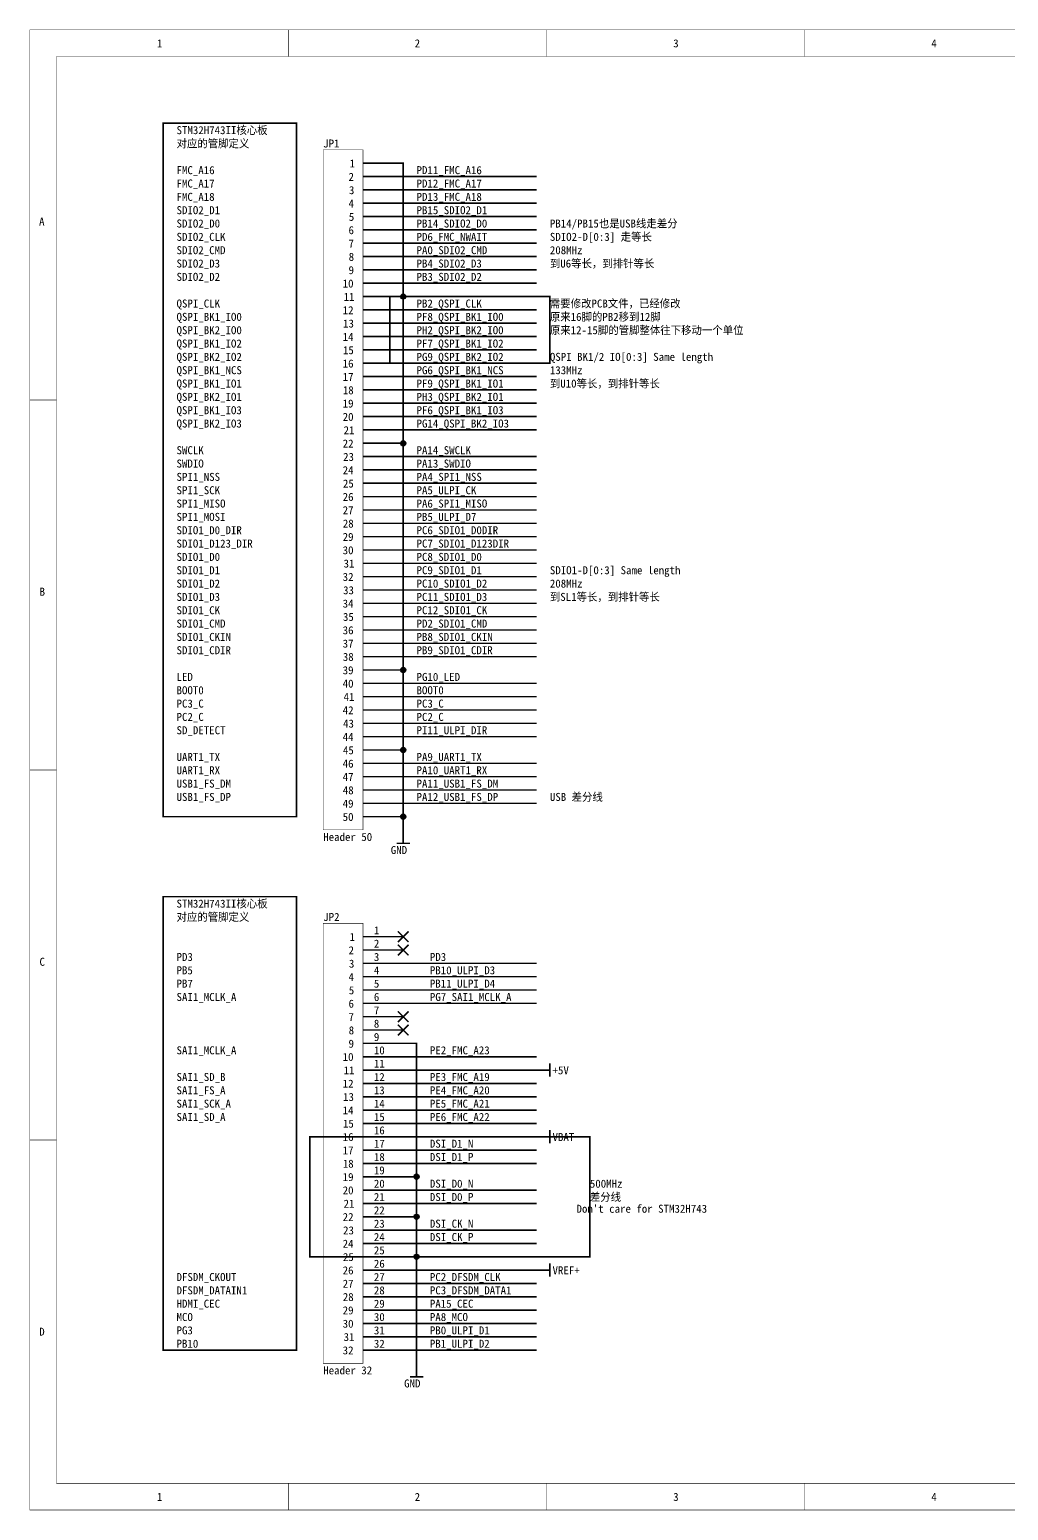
# Model space of a CAD drawing. Header units: millimetres. Extents: x 0 to 15.5, y 0 to 11.1.
# Drawn here: x 0 to 7.34, y 0 to 11.1 of the extents above; entities that cross this region are included whole.
import ezdxf

# ---------------------------------------------------------------- set-up
doc = ezdxf.new("R2010")
doc.units = ezdxf.units.MM
doc.header["$MEASUREMENT"] = 0
doc.layers.add('Sheet', color=255, linetype='Continuous')

msp = doc.modelspace()

# ---------------------------------------------------------------- linework, layer by layer
at = {"layer": 'Sheet'}
for points, const_width in [([(0, 11.1), (15.499, 11.1), (15.499, 0.001), (0, 0.001), (0, 11.1)], 0.0039), ([(1.938, 10.9), (1.938, 11.1)], 0.0039), ([(3.875, 10.9), (3.875, 11.1)], 0.0039), ([(5.812, 10.9), (5.812, 11.1)], 0.0039), ([(0.2, 10.9), (15.299, 10.9), (15.299, 0.201), (0.2, 0.201), (0.2, 10.9)], 0.0039), ([(1, 5.2), (1, 10.4), (2, 10.4), (2, 5.2), (1, 5.2)], 0.0118), ([(2.2, 10.2), (2.499, 10.2), (2.499, 5.101), (2.2, 5.101), (2.2, 10.2)], 0.0039), ([(2.5, 10.1), (2.7, 10.1)], 0.0118), ([(2.8, 5.1), (2.8, 10.1), (2.7, 10.1)], 0.0118), ([(2.5, 10), (2.7, 10)], 0.0118), ([(3.8, 10), (2.7, 10)], 0.0118), ([(2.5, 9.9), (2.7, 9.9)], 0.0118), ([(3.8, 9.9), (2.7, 9.9)], 0.0118), ([(2.5, 9.8), (2.7, 9.8)], 0.0118), ([(3.8, 9.8), (2.7, 9.8)], 0.0118), ([(2.5, 9.7), (2.7, 9.7)], 0.0118), ([(3.8, 9.7), (2.7, 9.7)], 0.0118), ([(2.5, 9.6), (2.7, 9.6)], 0.0118), ([(3.8, 9.6), (2.7, 9.6)], 0.0118), ([(2.5, 9.5), (2.7, 9.5)], 0.0118), ([(3.8, 9.5), (2.7, 9.5)], 0.0118), ([(2.5, 9.4), (2.7, 9.4)], 0.0118), ([(3.8, 9.4), (2.7, 9.4)], 0.0118), ([(2.5, 9.3), (2.7, 9.3)], 0.0118), ([(3.8, 9.3), (2.7, 9.3)], 0.0118), ([(2.5, 9.2), (2.7, 9.2)], 0.0118), ([(2.5, 9.1), (2.7, 9.1)], 0.0118), ([(3.8, 9.2), (2.7, 9.2)], 0.0118), ([(2.8, 9.1), (2.7, 9.1)], 0.0118), ([(2.7, 8.6), (2.7, 9.1), (3.9, 9.1), (3.9, 8.6), (2.7, 8.6)], 0.0118), ([(2.5, 9), (2.7, 9)], 0.0118), ([(3.8, 9), (2.7, 9)], 0.0118), ([(2.5, 8.9), (2.7, 8.9)], 0.0118), ([(3.8, 8.9), (2.7, 8.9)], 0.0118), ([(2.5, 8.8), (2.7, 8.8)], 0.0118), ([(3.8, 8.8), (2.7, 8.8)], 0.0118), ([(2.5, 8.7), (2.7, 8.7)], 0.0118), ([(3.8, 8.7), (2.7, 8.7)], 0.0118), ([(2.5, 8.6), (2.7, 8.6)], 0.0118), ([(3.8, 8.6), (2.7, 8.6)], 0.0118), ([(2.5, 8.5), (2.7, 8.5)], 0.0118), ([(3.8, 8.5), (2.7, 8.5)], 0.0118), ([(2.5, 8.4), (2.7, 8.4)], 0.0118), ([(3.8, 8.4), (2.7, 8.4)], 0.0118), ([(0.2, 8.325), (0, 8.325)], 0.0039), ([(2.5, 8.3), (2.7, 8.3)], 0.0118), ([(3.8, 8.3), (2.7, 8.3)], 0.0118), ([(2.5, 8.2), (2.7, 8.2)], 0.0118), ([(2.5, 8.1), (2.7, 8.1)], 0.0118), ([(3.8, 8.2), (2.7, 8.2)], 0.0118), ([(3.8, 8.1), (2.7, 8.1)], 0.0118), ([(2.5, 8), (2.7, 8)], 0.0118), ([(2.8, 8), (2.7, 8)], 0.0118), ([(2.5, 7.9), (2.7, 7.9)], 0.0118), ([(3.8, 7.9), (2.7, 7.9)], 0.0118), ([(2.5, 7.8), (2.7, 7.8)], 0.0118), ([(3.8, 7.8), (2.7, 7.8)], 0.0118), ([(2.5, 7.7), (2.7, 7.7)], 0.0118), ([(3.8, 7.7), (2.7, 7.7)], 0.0118), ([(2.5, 7.6), (2.7, 7.6)], 0.0118), ([(3.8, 7.6), (2.7, 7.6)], 0.0118), ([(2.5, 7.5), (2.7, 7.5)], 0.0118), ([(3.8, 7.5), (2.7, 7.5)], 0.0118), ([(2.5, 7.4), (2.7, 7.4)], 0.0118), ([(3.8, 7.4), (2.7, 7.4)], 0.0118), ([(2.5, 7.3), (2.7, 7.3)], 0.0118), ([(3.8, 7.3), (2.7, 7.3)], 0.0118), ([(2.5, 7.2), (2.7, 7.2)], 0.0118), ([(3.8, 7.2), (2.7, 7.2)], 0.0118), ([(2.5, 7.1), (2.7, 7.1)], 0.0118), ([(2.5, 7), (2.7, 7)], 0.0118), ([(3.8, 7.1), (2.7, 7.1)], 0.0118), ([(3.8, 7), (2.7, 7)], 0.0118), ([(2.5, 6.9), (2.7, 6.9)], 0.0118), ([(3.8, 6.9), (2.7, 6.9)], 0.0118), ([(2.5, 6.8), (2.7, 6.8)], 0.0118), ([(3.8, 6.8), (2.7, 6.8)], 0.0118), ([(2.5, 6.7), (2.7, 6.7)], 0.0118), ([(3.8, 6.7), (2.7, 6.7)], 0.0118), ([(2.5, 6.6), (2.7, 6.6)], 0.0118), ([(3.8, 6.6), (2.7, 6.6)], 0.0118), ([(2.5, 6.5), (2.7, 6.5)], 0.0118), ([(3.8, 6.5), (2.7, 6.5)], 0.0118), ([(2.5, 6.4), (2.7, 6.4)], 0.0118), ([(3.8, 6.4), (2.7, 6.4)], 0.0118), ([(2.5, 6.3), (2.7, 6.3)], 0.0118), ([(2.8, 6.3), (2.7, 6.3)], 0.0118), ([(2.5, 6.2), (2.7, 6.2)], 0.0118), ([(3.8, 6.2), (2.7, 6.2)], 0.0118), ([(2.5, 6.1), (2.7, 6.1)], 0.0118), ([(2.5, 6), (2.7, 6)], 0.0118), ([(3.8, 6.1), (2.7, 6.1)], 0.0118), ([(3.8, 6), (2.7, 6)], 0.0118), ([(2.5, 5.9), (2.7, 5.9)], 0.0118), ([(3.8, 5.9), (2.7, 5.9)], 0.0118), ([(2.5, 5.8), (2.7, 5.8)], 0.0118), ([(3.8, 5.8), (2.7, 5.8)], 0.0118), ([(2.5, 5.7), (2.7, 5.7)], 0.0118), ([(2.7, 5.7), (2.8, 5.7)], 0.0118), ([(2.5, 5.6), (2.7, 5.6)], 0.0118), ([(3.8, 5.6), (2.7, 5.6)], 0.0118), ([(0.2, 5.55), (0, 5.55)], 0.0039), ([(2.5, 5.5), (2.7, 5.5)], 0.0118), ([(3.8, 5.5), (2.7, 5.5)], 0.0118), ([(2.5, 5.4), (2.7, 5.4)], 0.0118), ([(3.8, 5.4), (2.7, 5.4)], 0.0118), ([(2.5, 5.3), (2.7, 5.3)], 0.0118), ([(3.8, 5.3), (2.7, 5.3)], 0.0118), ([(2.5, 5.2), (2.7, 5.2)], 0.0118), ([(2.7, 5.2), (2.8, 5.2)], 0.0118), ([(2.75, 5), (2.85, 5)], 0.0118), ([(2.8, 5.1), (2.8, 5)], 0.0118), ([(1, 4.6), (1, 1.2), (2, 1.2), (2, 4.6), (1, 4.6)], 0.0118), ([(2.2, 4.4), (2.499, 4.4), (2.499, 1.101), (2.2, 1.101), (2.2, 4.4)], 0.0039), ([(2.76, 4.26), (2.84, 4.34)], 0.0118), ([(2.76, 4.34), (2.84, 4.26)], 0.0118), ([(2.5, 4.3), (2.8, 4.3)], 0.0118), ([(2.76, 4.16), (2.84, 4.24)], 0.0118), ([(2.76, 4.24), (2.84, 4.16)], 0.0118), ([(2.5, 4.2), (2.8, 4.2)], 0.0118), ([(2.5, 4.1), (2.8, 4.1)], 0.0118), ([(2.5, 4), (2.8, 4)], 0.0118), ([(3.8, 4.1), (2.8, 4.1)], 0.0118), ([(3.8, 4), (2.8, 4)], 0.0118), ([(2.5, 3.9), (2.8, 3.9)], 0.0118), ([(3.8, 3.9), (2.8, 3.9)], 0.0118), ([(2.5, 3.8), (2.8, 3.8)], 0.0118), ([(3.8, 3.8), (2.8, 3.8)], 0.0118), ([(2.5, 3.7), (2.8, 3.7)], 0.0118), ([(2.76, 3.66), (2.84, 3.74)], 0.0118), ([(2.76, 3.74), (2.84, 3.66)], 0.0118), ([(2.5, 3.6), (2.8, 3.6)], 0.0118), ([(2.76, 3.56), (2.84, 3.64)], 0.0118), ([(2.76, 3.64), (2.84, 3.56)], 0.0118), ([(2.5, 3.5), (2.8, 3.5)], 0.0118), ([(2.8, 3.5), (2.9, 3.5), (2.9, 1.1)], 0.0118), ([(2.5, 3.4), (2.8, 3.4)], 0.0118), ([(3.8, 3.4), (2.8, 3.4)], 0.0118), ([(3.9, 3.35), (3.9, 3.25)], 0.0118), ([(2.5, 3.3), (2.8, 3.3)], 0.0118), ([(3.8, 3.3), (2.8, 3.3)], 0.0118), ([(3.8, 3.3), (3.9, 3.3)], 0.0118), ([(2.5, 3.2), (2.8, 3.2)], 0.0118), ([(3.8, 3.2), (2.8, 3.2)], 0.0118), ([(2.5, 3.1), (2.8, 3.1)], 0.0118), ([(2.5, 3), (2.8, 3)], 0.0118), ([(3.8, 3.1), (2.8, 3.1)], 0.0118), ([(3.8, 3), (2.8, 3)], 0.0118), ([(2.5, 2.9), (2.8, 2.9)], 0.0118), ([(3.8, 2.9), (2.8, 2.9)], 0.0118), ([(0.2, 2.775), (0, 2.775)], 0.0039), ([(2.1, 1.9), (2.1, 2.8), (4.2, 2.8), (4.2, 1.9), (2.1, 1.9)], 0.0118), ([(2.5, 2.8), (2.8, 2.8)], 0.0118), ([(3.8, 2.8), (2.8, 2.8)], 0.0118), ([(3.8, 2.8), (3.9, 2.8)], 0.0118), ([(3.9, 2.85), (3.9, 2.75)], 0.0118), ([(2.5, 2.7), (2.8, 2.7)], 0.0118), ([(3.8, 2.7), (2.8, 2.7)], 0.0118), ([(2.5, 2.6), (2.8, 2.6)], 0.0118), ([(3.8, 2.6), (2.8, 2.6)], 0.0118), ([(2.5, 2.5), (2.8, 2.5)], 0.0118), ([(2.9, 2.5), (2.8, 2.5)], 0.0118), ([(2.5, 2.4), (2.8, 2.4)], 0.0118), ([(3.8, 2.4), (2.8, 2.4)], 0.0118), ([(2.5, 2.3), (2.8, 2.3)], 0.0118), ([(3.8, 2.3), (2.8, 2.3)], 0.0118), ([(2.5, 2.2), (2.8, 2.2)], 0.0118), ([(2.9, 2.2), (2.8, 2.2)], 0.0118), ([(2.5, 2.1), (2.8, 2.1)], 0.0118), ([(2.5, 2), (2.8, 2)], 0.0118), ([(3.8, 2.1), (2.8, 2.1)], 0.0118), ([(3.8, 2), (2.8, 2)], 0.0118), ([(2.5, 1.9), (2.8, 1.9)], 0.0118), ([(2.9, 1.9), (2.8, 1.9)], 0.0118), ([(2.5, 1.8), (2.8, 1.8)], 0.0118), ([(3.8, 1.8), (2.8, 1.8)], 0.0118), ([(3.8, 1.8), (3.9, 1.8)], 0.0118), ([(3.9, 1.85), (3.9, 1.75)], 0.0118), ([(2.5, 1.7), (2.8, 1.7)], 0.0118), ([(3.8, 1.7), (2.8, 1.7)], 0.0118), ([(2.5, 1.6), (2.8, 1.6)], 0.0118), ([(3.8, 1.6), (2.8, 1.6)], 0.0118), ([(2.5, 1.5), (2.8, 1.5)], 0.0118), ([(3.8, 1.5), (2.8, 1.5)], 0.0118), ([(2.5, 1.4), (2.8, 1.4)], 0.0118), ([(3.8, 1.4), (2.8, 1.4)], 0.0118), ([(2.5, 1.3), (2.8, 1.3)], 0.0118), ([(3.8, 1.3), (2.8, 1.3)], 0.0118), ([(2.5, 1.2), (2.8, 1.2)], 0.0118), ([(3.8, 1.2), (2.8, 1.2)], 0.0118), ([(2.85, 1), (2.95, 1)], 0.0118), ([(2.9, 1.1), (2.9, 1)], 0.0118), ([(1.938, 0.2), (1.938, 0)], 0.0039), ([(3.875, 0.2), (3.875, 0)], 0.0039), ([(5.812, 0.2), (5.812, 0)], 0.0039)]:
    msp.add_lwpolyline(points, dxfattribs=dict(at, const_width=const_width))
at = {"layer": 'Sheet', "const_width": 0.02}
for points in [[(2.79, 9.1, 1), (2.81, 9.1, 1)], [(2.79, 8, 1), (2.81, 8, 1)], [(2.79, 6.3, 1), (2.81, 6.3, 1)], [(2.79, 5.7, 1), (2.81, 5.7, 1)], [(2.79, 5.2, 1), (2.81, 5.2, 1)], [(2.89, 2.5, 1), (2.91, 2.5, 1)], [(2.89, 2.2, 1), (2.91, 2.2, 1)], [(2.89, 1.9, 1), (2.91, 1.9, 1)]]:
    msp.add_lwpolyline(points, format="xyb", close=True, dxfattribs=at)
at = {"layer": 'Sheet'}
for centre, major_axis, ratio in [((2.8, 9.1), (0, 0.0196), 0.999974), ((2.8, 9.1), (0, 0.0196), 0.999974), ((2.8, 8), (0, 0.0196), 0.99998), ((2.8, 8), (0, 0.0196), 0.99998), ((2.8, 6.3), (0.0196, 0), 0.998698), ((2.8, 6.3), (0.0196, 0), 0.998698), ((2.8, 5.7), (0, 0.0196), 0.999974), ((2.8, 5.7), (0, 0.0196), 0.999974), ((2.8, 5.2), (0, 0.0196), 0.999974), ((2.8, 5.2), (0, 0.0196), 0.999974), ((2.9, 2.5), (0.0196, 0), 0.998704), ((2.9, 2.5), (0.0196, 0), 0.998704), ((2.9, 2.2), (0, 0.0196), 0.99999), ((2.9, 2.2), (0, 0.0196), 0.99999), ((2.9, 1.9), (0.0196, 0), 0.998683), ((2.9, 1.9), (0.0196, 0), 0.998683)]:
    msp.add_ellipse(centre, major_axis=major_axis, ratio=ratio, dxfattribs=at)

# ---------------------------------------------------------------- texts
for s, p in [('1', (0.952, 10.969)), ('2', (2.886, 10.969)), ('3', (4.825, 10.969)), ('4', (6.761, 10.969)), ('STM32H743II核心板', (1.1, 10.318)), ('对应的管脚定义', (1.1, 10.218)), ('JP1', (2.2, 10.218)), ('1', (2.397, 10.068)), ('FMC_A16', (1.1, 10.018)), ('2', (2.39, 9.968)), ('PD11_FMC_A16', (2.9, 10.018)), ('FMC_A17', (1.1, 9.918)), ('3', (2.393, 9.868)), ('PD12_FMC_A17', (2.9, 9.918)), ('SDIO2_D1', (1.1, 9.718)), ('FMC_A18', (1.1, 9.818)), ('4', (2.39, 9.768)), ('PD13_FMC_A18', (2.9, 9.818)), ('PB15_SDIO2_D1', (2.9, 9.718)), ('A', (0.069, 9.633)), ('SDIO2_D0', (1.1, 9.618)), ('5', (2.392, 9.668)), ('PB14_SDIO2_D0', (2.9, 9.618)), ('PB14/PB15也是USB线走差分', (3.9, 9.618)), ('SDIO2_CLK', (1.1, 9.518)), ('6', (2.39, 9.568)), ('PD6_FMC_NWAIT', (2.9, 9.518)), ('SDIO2-D[0:3] 走等长', (3.9, 9.518)), ('SDIO2_CMD', (1.1, 9.418)), ('7', (2.39, 9.468)), ('PA0_SDIO2_CMD', (2.9, 9.418)), ('208MHz', (3.9, 9.418)), ('SDIO2_D3', (1.1, 9.318)), ('9', (2.39, 9.268)), ('8', (2.391, 9.368)), ('PB4_SDIO2_D3', (2.9, 9.318)), ('到U6等长，到排针等长', (3.9, 9.318)), ('SDIO2_D2', (1.1, 9.218)), ('10', (2.346, 9.168)), ('PB3_SDIO2_D2', (2.9, 9.218)), ('11', (2.353, 9.068)), ('QSPI_CLK', (1.1, 9.018)), ('12', (2.346, 8.968)), ('PB2_QSPI_CLK', (2.9, 9.018)), ('需要修改PCB文件，已经修改', (3.9, 9.018)), ('QSPI_BK1_IO0', (1.1, 8.918)), ('13', (2.349, 8.868)), ('PF8_QSPI_BK1_IO0', (2.9, 8.918)), ('原来16脚的PB2移到12脚', (3.9, 8.918)), ('原来12-15脚的管脚整体往下移动一个单位', (3.9, 8.818)), ('QSPI_BK2_IO0', (1.1, 8.818)), ('QSPI_BK1_IO2', (1.1, 8.718)), ('14', (2.346, 8.768)), ('PH2_QSPI_BK2_IO0', (2.9, 8.818)), ('PF7_QSPI_BK1_IO2', (2.9, 8.718)), ('QSPI_BK2_IO2', (1.1, 8.618)), ('15', (2.348, 8.668)), ('PG9_QSPI_BK2_IO2', (2.9, 8.618)), ('QSPI BK1/2 IO[0:3] Same length', (3.9, 8.618)), ('QSPI_BK1_NCS', (1.1, 8.518)), ('16', (2.346, 8.568)), ('PG6_QSPI_BK1_NCS', (2.9, 8.518)), ('133MHz', (3.9, 8.518)), ('QSPI_BK1_IO1', (1.1, 8.418)), ('17', (2.346, 8.468)), ('PF9_QSPI_BK1_IO1', (2.9, 8.418)), ('到U10等长，到排针等长', (3.9, 8.418)), ('QSPI_BK2_IO1', (1.1, 8.318)), ('18', (2.347, 8.368)), ('PH3_QSPI_BK2_IO1', (2.9, 8.318)), ('QSPI_BK1_IO3', (1.1, 8.218)), ('20', (2.346, 8.168)), ('19', (2.346, 8.268)), ('PF6_QSPI_BK1_IO3', (2.9, 8.218)), ('QSPI_BK2_IO3', (1.1, 8.118)), ('21', (2.353, 8.068)), ('PG14_QSPI_BK2_IO3', (2.9, 8.118)), ('22', (2.346, 7.968)), ('SWCLK', (1.1, 7.918)), ('23', (2.349, 7.868)), ('PA14_SWCLK', (2.9, 7.918)), ('SWDIO', (1.1, 7.818)), ('SPI1_NSS', (1.1, 7.718)), ('24', (2.346, 7.768)), ('PA13_SWDIO', (2.9, 7.818)), ('PA4_SPI1_NSS', (2.9, 7.718)), ('SPI1_SCK', (1.1, 7.618)), ('25', (2.348, 7.668)), ('PA5_ULPI_CK', (2.9, 7.618)), ('SPI1_MISO', (1.1, 7.518)), ('26', (2.346, 7.568)), ('PA6_SPI1_MISO', (2.9, 7.518)), ('SPI1_MOSI', (1.1, 7.418)), ('27', (2.346, 7.468)), ('PB5_ULPI_D7', (2.9, 7.418)), ('SDIO1_D0_DIR', (1.1, 7.318)), ('28', (2.347, 7.368)), ('PC6_SDIO1_D0DIR', (2.9, 7.318)), ('SDIO1_D123_DIR', (1.1, 7.218)), ('30', (2.346, 7.168)), ('29', (2.346, 7.268)), ('PC7_SDIO1_D123DIR', (2.9, 7.218)), ('SDIO1_D0', (1.1, 7.118)), ('31', (2.353, 7.068)), ('PC8_SDIO1_D0', (2.9, 7.118)), ('SDIO1_D1', (1.1, 7.018)), ('32', (2.346, 6.968)), ('PC9_SDIO1_D1', (2.9, 7.018)), ('SDIO1-D[0:3] Same length', (3.9, 7.018)), ('B', (0.073, 6.857)), ('SDIO1_D2', (1.1, 6.918)), ('33', (2.349, 6.868)), ('PC10_SDIO1_D2', (2.9, 6.918)), ('208MHz', (3.9, 6.918)), ('到SL1等长，到排针等长', (3.9, 6.818)), ('SDIO1_D3', (1.1, 6.818)), ('SDIO1_CK', (1.1, 6.718)), ('34', (2.346, 6.768)), ('PC11_SDIO1_D3', (2.9, 6.818)), ('PC12_SDIO1_CK', (2.9, 6.718)), ('SDIO1_CMD', (1.1, 6.618)), ('35', (2.348, 6.668)), ('PD2_SDIO1_CMD', (2.9, 6.618)), ('SDIO1_CKIN', (1.1, 6.518)), ('36', (2.346, 6.568)), ('PB8_SDIO1_CKIN', (2.9, 6.518)), ('SDIO1_CDIR', (1.1, 6.418)), ('37', (2.346, 6.468)), ('PB9_SDIO1_CDIR', (2.9, 6.418)), ('38', (2.347, 6.368)), ('LED', (1.1, 6.218)), ('39', (2.346, 6.268)), ('40', (2.346, 6.168)), ('PG10_LED', (2.9, 6.218)), ('BOOT0', (1.1, 6.118)), ('41', (2.353, 6.068)), ('BOOT0', (2.9, 6.118)), ('PC3_C', (1.1, 6.018)), ('42', (2.346, 5.968)), ('PC3_C', (2.9, 6.018)), ('PC2_C', (1.1, 5.918)), ('43', (2.349, 5.868)), ('PC2_C', (2.9, 5.918)), ('SD_DETECT', (1.1, 5.818)), ('44', (2.346, 5.768)), ('PI11_ULPI_DIR', (2.9, 5.818)), ('UART1_TX', (1.1, 5.618)), ('45', (2.348, 5.668)), ('PA9_UART1_TX', (2.9, 5.618)), ('UART1_RX', (1.1, 5.518)), ('46', (2.346, 5.568)), ('PA10_UART1_RX', (2.9, 5.518)), ('USB1_FS_DM', (1.1, 5.418)), ('47', (2.346, 5.468)), ('PA11_USB1_FS_DM', (2.9, 5.418)), ('USB1_FS_DP', (1.1, 5.318)), ('48', (2.347, 5.368)), ('PA12_USB1_FS_DP', (2.9, 5.318)), ('USB 差分线', (3.9, 5.318)), ('49', (2.346, 5.268)), ('50', (2.346, 5.168)), ('Header 50', (2.2, 5.018)), ('GND', (2.707, 4.92)), ('STM32H743II核心板', (1.1, 4.518)), ('对应的管脚定义', (1.1, 4.418)), ('JP2', (2.2, 4.418)), ('1', (2.58, 4.318)), ('2', (2.39, 4.168)), ('1', (2.397, 4.268)), ('2', (2.58, 4.218)), ('C', (0.072, 4.082)), ('PD3', (1.1, 4.118)), ('3', (2.393, 4.068)), ('3', (2.58, 4.118)), ('PD3', (3, 4.118)), ('PB5', (1.1, 4.018)), ('4', (2.39, 3.968)), ('4', (2.58, 4.018)), ('PB10_ULPI_D3', (3, 4.018)), ('PB7', (1.1, 3.918)), ('5', (2.392, 3.868)), ('5', (2.58, 3.918)), ('PB11_ULPI_D4', (3, 3.918)), ('SAI1_MCLK_A', (1.1, 3.818)), ('6', (2.39, 3.768)), ('6', (2.58, 3.818)), ('7', (2.58, 3.718)), ('PG7_SAI1_MCLK_A', (3, 3.818)), ('7', (2.39, 3.668)), ('8', (2.58, 3.618)), ('8', (2.391, 3.568)), ('9', (2.58, 3.518)), ('SAI1_MCLK_A', (1.1, 3.418)), ('9', (2.39, 3.468)), ('10', (2.58, 3.418)), ('PE2_FMC_A23', (3, 3.418)), ('10', (2.346, 3.368)), ('11', (2.58, 3.318)), ('SAI1_SD_B', (1.1, 3.218)), ('12', (2.346, 3.168)), ('11', (2.353, 3.268)), ('12', (2.58, 3.218)), ('PE3_FMC_A19', (3, 3.218)), ('+5V', (3.92, 3.268)), ('SAI1_FS_A', (1.1, 3.118)), ('13', (2.349, 3.068)), ('13', (2.58, 3.118)), ('PE4_FMC_A20', (3, 3.118)), ('SAI1_SCK_A', (1.1, 3.018)), ('14', (2.346, 2.968)), ('14', (2.58, 3.018)), ('PE5_FMC_A21', (3, 3.018)), ('SAI1_SD_A', (1.1, 2.918)), ('15', (2.348, 2.868)), ('15', (2.58, 2.918)), ('PE6_FMC_A22', (3, 2.918)), ('16', (2.346, 2.768)), ('16', (2.58, 2.818)), ('17', (2.58, 2.718)), ('DSI_D1_N', (3, 2.718)), ('VBAT', (3.92, 2.768)), ('17', (2.346, 2.668)), ('18', (2.58, 2.618)), ('DSI_D1_P', (3, 2.618)), ('18', (2.347, 2.568)), ('19', (2.58, 2.518)), ('19', (2.346, 2.468)), ('20', (2.58, 2.418)), ('DSI_D0_N', (3, 2.418)), ('500MHz', (4.2, 2.418)), ('20', (2.346, 2.368)), ('21', (2.58, 2.318)), ('DSI_D0_P', (3, 2.318)), ('差分线', (4.2, 2.318)), ('22', (2.346, 2.168)), ('21', (2.353, 2.268)), ('22', (2.58, 2.218)), ("Don't care for STM32H743", (4.1, 2.23)), ('23', (2.349, 2.068)), ('23', (2.58, 2.118)), ('DSI_CK_N', (3, 2.118)), ('24', (2.346, 1.968)), ('24', (2.58, 2.018)), ('DSI_CK_P', (3, 2.018)), ('25', (2.348, 1.868)), ('25', (2.58, 1.918)), ('DFSDM_CKOUT', (1.1, 1.718)), ('26', (2.346, 1.768)), ('26', (2.58, 1.818)), ('27', (2.58, 1.718)), ('PC2_DFSDM_CLK', (3, 1.718)), ('VREF+', (3.92, 1.768)), ('DFSDM_DATAIN1', (1.1, 1.618)), ('27', (2.346, 1.668)), ('28', (2.58, 1.618)), ('PC3_DFSDM_DATA1', (3, 1.618)), ('HDMI_CEC', (1.1, 1.518)), ('28', (2.347, 1.568)), ('29', (2.58, 1.518)), ('PA15_CEC', (3, 1.518)), ('MCO', (1.1, 1.418)), ('29', (2.346, 1.468)), ('30', (2.58, 1.418)), ('PA8_MCO', (3, 1.418)), ('D', (0.07, 1.308)), ('PG3', (1.1, 1.318)), ('30', (2.346, 1.368)), ('31', (2.58, 1.318)), ('PB0_ULPI_D1', (3, 1.318)), ('PB10', (1.1, 1.218)), ('32', (2.346, 1.168)), ('31', (2.353, 1.268)), ('32', (2.58, 1.218)), ('PB1_ULPI_D2', (3, 1.218)), ('Header 32', (2.2, 1.018)), ('GND', (2.807, 0.92)), ('1', (0.952, 0.069)), ('2', (2.886, 0.069)), ('3', (4.825, 0.069)), ('4', (6.761, 0.069))]:
    msp.add_text(s, height=0.06, dxfattribs=at).set_placement(p)

doc.saveas('drawing.dxf')
